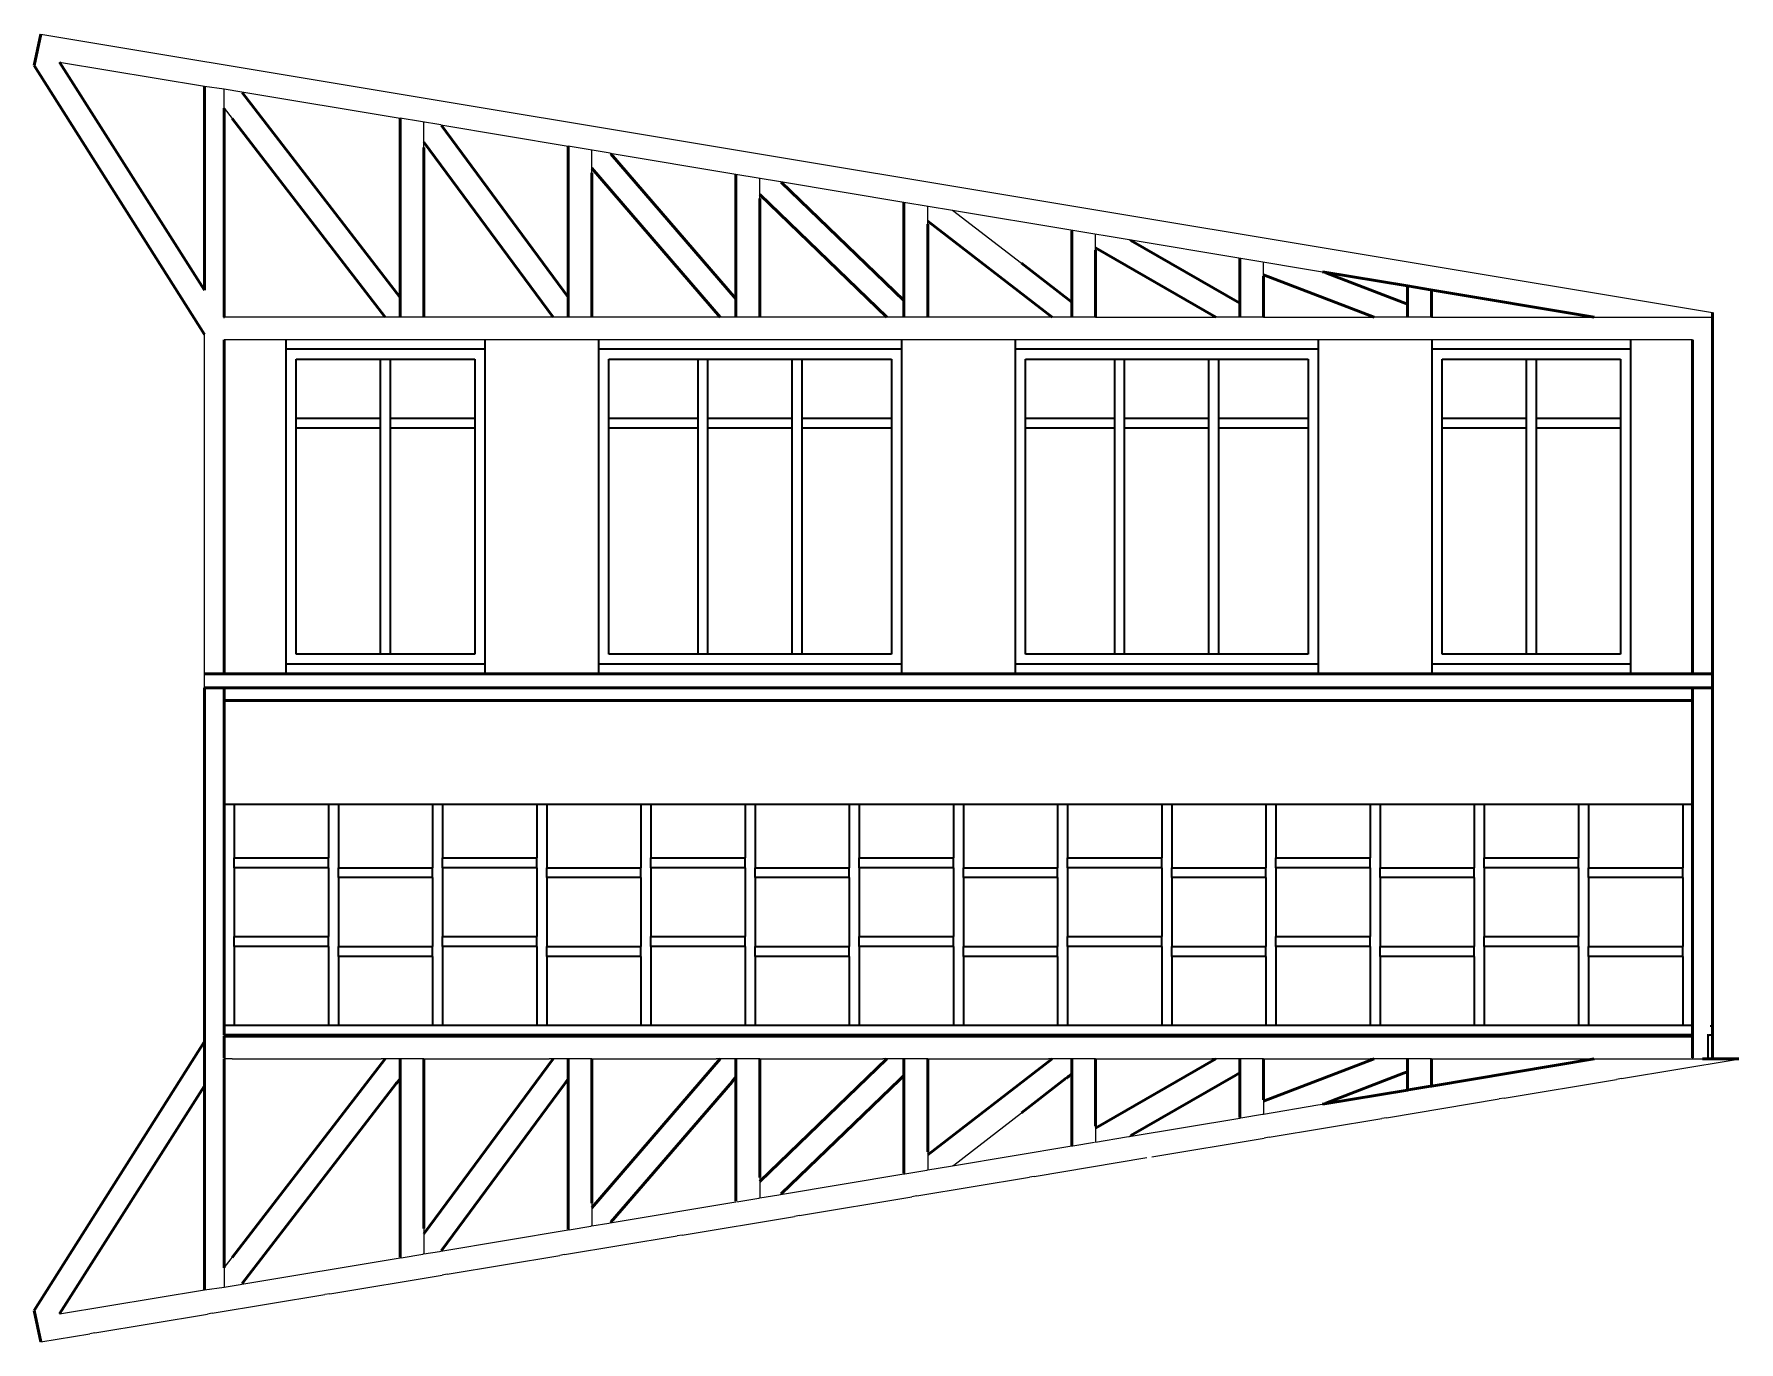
# Model space of a CAD drawing. Header units: centimetres. Extents: x 101 to 201, y 97 to 167.
# Drawn here: x 136.061 to 140.971, y 150.985 to 154.752 of the extents above; entities that cross this region are included whole.
import ezdxf

# ---------------------------------------------------------------- set-up
doc = ezdxf.new("R2010")
doc.units = ezdxf.units.CM
for name, color, linetype in [('corte', 1, 'Continuous'), ('grabado', 5, 'Continuous'), ('modulos alternativos', 10, 'Continuous')]:
    doc.layers.add(name, color=color, linetype=linetype)

msp = doc.modelspace()

# ---------------------------------------------------------------- linework, layer by layer
at = {"layer": 'corte', "lineweight": 50}
for p, q in [((136.0809, 154.752), (136.0614, 154.6616)), ((136.0614, 154.6616), (136.552, 153.8863)), ((136.1349, 154.6715), (136.552, 154.0143)), ((136.552, 154.0143), (136.552, 154.602)), ((136.6609, 154.5839), (137.1156, 153.9932)), ((136.6091, 153.9369), (136.6091, 154.5387)), ((136.632, 154.509), (137.0723, 153.9369)), ((137.1156, 153.9932), (137.1156, 154.5081)), ((137.2344, 154.4883), (137.5991, 153.9946)), ((137.1841, 154.4409), (137.5565, 153.9369)), ((137.1841, 153.9369), (137.1841, 154.4254)), ((137.5991, 153.9946), (137.5991, 154.4275)), ((137.6677, 154.3655), (138.0374, 153.9369)), ((137.7225, 154.4069), (138.0827, 153.9894)), ((137.6677, 153.9369), (137.6677, 154.3522)), ((138.0827, 153.9894), (138.0827, 154.3469)), ((138.2133, 154.3251), (138.5663, 153.9846)), ((138.1513, 154.2897), (138.5169, 153.9369)), ((138.1513, 153.9369), (138.1513, 154.2787)), ((138.5663, 153.9846), (138.5663, 154.2663)), ((138.6349, 154.2135), (138.9937, 153.9369)), ((138.6349, 153.9369), (138.6349, 154.2047)), ((139.0498, 153.9802), (139.0498, 154.1857)), ((139.1184, 154.1366), (139.4648, 153.9369)), ((139.1184, 153.9369), (139.1184, 154.13)), ((139.2196, 154.1574), (139.5334, 153.9765)), ((138.9049, 154.092), (139.0498, 153.9802)), ((139.5334, 153.9765), (139.5334, 154.1051)), ((139.7722, 154.0672), (140.017, 154.0264)), ((139.602, 154.0589), (139.921, 153.9369)), ((139.602, 153.9369), (139.602, 154.0545)), ((139.781, 154.0639), (140.017, 153.9736)), ((140.017, 153.9736), (140.017, 154.0264)), ((140.0828, 154.0155), (140.554, 153.9369)), ((140.0856, 153.9369), (140.0856, 154.015)), ((140.8948, 153.9497), (140.8948, 152.8684)), ((140.8948, 152.8684), (136.552, 152.8684)), ((136.552, 152.8684), (136.552, 152.8325)), ((136.552, 152.8684), (136.552, 152.8341)), ((140.8885, 152.8684), (140.8948, 152.8684)), ((140.8948, 151.8684), (140.8948, 152.8684)), ((136.552, 152.1925), (136.552, 152.8325)), ((136.552, 152.1925), (136.552, 151.8504)), ((140.8948, 151.8684), (140.8948, 151.8656)), ((140.8948, 151.8656), (140.8948, 151.8026)), ((136.0614, 151.0752), (136.552, 151.8504)), ((136.6091, 151.7998), (136.6091, 151.198)), ((136.632, 151.2277), (137.0723, 151.7998)), ((137.1841, 151.7998), (137.1841, 151.3113)), ((137.1841, 151.2959), (137.5565, 151.7998)), ((137.6677, 151.7998), (137.6677, 151.3845)), ((137.6677, 151.3713), (138.0374, 151.7998)), ((138.1513, 151.7998), (138.1513, 151.458)), ((138.1513, 151.447), (138.5169, 151.7998)), ((138.6349, 151.7998), (138.6349, 151.5321)), ((138.6349, 151.5232), (138.9937, 151.7998)), ((139.1184, 151.6001), (139.4648, 151.7998)), ((139.1184, 151.7998), (139.1184, 151.7385)), ((139.5248, 151.7553), (139.5334, 151.7602)), ((139.5334, 151.7602), (139.5334, 151.6316)), ((139.602, 151.7998), (139.602, 151.6822)), ((139.602, 151.6778), (139.921, 151.7998)), ((139.781, 151.6729), (140.0056, 151.7587)), ((140.0056, 151.7587), (140.0084, 151.7598)), ((140.0084, 151.7598), (140.017, 151.7631)), ((140.017, 151.7631), (140.017, 151.7122)), ((140.0856, 151.7998), (140.0856, 151.7236)), ((140.0856, 151.7217), (140.554, 151.7998)), ((140.8662, 151.7998), (140.8948, 151.7998)), ((140.8822, 151.7998), (140.8965, 151.7998)), ((140.8948, 151.8026), (140.8948, 151.7998)), ((140.8948, 151.7998), (140.954, 151.7998)), ((140.8965, 151.7998), (140.9711, 151.7998)), ((136.1349, 151.0652), (136.552, 151.7224)), ((136.552, 151.7224), (136.552, 151.1347)), ((136.6609, 151.1529), (137.1041, 151.7287)), ((137.1041, 151.7287), (137.1069, 151.7324)), ((137.1069, 151.7324), (137.1156, 151.7436)), ((137.1156, 151.7436), (137.1156, 151.2286)), ((137.2344, 151.2484), (137.5877, 151.7266)), ((137.5877, 151.7266), (137.5905, 151.7304)), ((137.5905, 151.7304), (137.5991, 151.7421)), ((137.5991, 151.7421), (137.5991, 151.3092)), ((137.7225, 151.3298), (138.0713, 151.7341)), ((138.0713, 151.7341), (138.0741, 151.7373)), ((138.0741, 151.7373), (138.0827, 151.7473)), ((138.0827, 151.7473), (138.0827, 151.3898)), ((138.2133, 151.4116), (138.5549, 151.7411)), ((138.5549, 151.7411), (138.5577, 151.7438)), ((138.5577, 151.7438), (138.5663, 151.7522)), ((138.5663, 151.7522), (138.5663, 151.4704)), ((138.9049, 151.6448), (139.0311, 151.7421)), ((139.0311, 151.7421), (139.0323, 151.743)), ((139.0323, 151.743), (139.0341, 151.7444)), ((139.0341, 151.7444), (139.0384, 151.7477)), ((139.0384, 151.7477), (139.0412, 151.7499)), ((139.0412, 151.7499), (139.0498, 151.7565)), ((139.0498, 151.7565), (139.0498, 151.551)), ((139.1184, 151.7385), (139.1184, 151.6067)), ((139.2196, 151.5793), (139.522, 151.7536)), ((139.522, 151.7536), (139.5248, 151.7553)), ((139.7722, 151.6695), (140.017, 151.7103)), ((140.017, 151.7122), (140.017, 151.7103)), ((140.0828, 151.7213), (140.0856, 151.7217)), ((140.0856, 151.7236), (140.0856, 151.7217)), ((136.0809, 150.9848), (136.0614, 151.0752))]:
    msp.add_line(p, q, dxfattribs=at)
at = {"layer": 'corte'}
for p, q in [((136.0809, 154.752), (140.8948, 153.9497)), ((136.1349, 154.6715), (136.5521, 154.602)), ((136.6592, 154.5861), (137.1156, 154.51)), ((136.6592, 154.5861), (136.6609, 154.5839)), ((136.6091, 154.5387), (136.632, 154.509)), ((137.1156, 154.5081), (137.1156, 154.51)), ((137.2328, 154.4905), (137.5991, 154.4294)), ((137.2328, 154.4905), (137.2344, 154.4883)), ((137.1841, 154.4254), (137.1841, 154.4409)), ((137.5991, 154.4275), (137.5991, 154.4294)), ((137.7206, 154.4092), (138.0827, 154.3488)), ((137.7206, 154.4092), (137.7225, 154.4069)), ((137.6677, 154.3522), (137.6677, 154.3655)), ((138.211, 154.3274), (138.5663, 154.2682)), ((138.211, 154.3274), (138.2133, 154.3251)), ((138.1513, 154.2787), (138.1513, 154.2897)), ((138.5663, 154.2663), (138.5663, 154.2682)), ((138.6349, 154.2047), (138.6349, 154.2135)), ((138.7065, 154.2448), (139.0526, 154.1872)), ((138.7065, 154.2448), (138.9049, 154.092)), ((139.0498, 154.1857), (139.0498, 154.1876)), ((139.1184, 154.13), (139.1184, 154.1366)), ((139.215, 154.1601), (139.5362, 154.1066)), ((139.215, 154.1601), (139.2196, 154.1574)), ((139.5334, 154.1051), (139.5334, 154.107)), ((139.7722, 154.0672), (139.781, 154.0639)), ((139.602, 154.0545), (139.602, 154.0619)), ((136.6091, 153.9341), (136.6091, 153.9369)), ((137.0723, 153.9369), (136.6091, 153.9369)), ((137.5565, 153.9369), (137.1813, 153.9369)), ((138.0374, 153.9369), (137.6649, 153.9369)), ((138.5169, 153.9369), (138.1485, 153.9369)), ((138.9937, 153.9369), (138.6321, 153.9369)), ((139.1184, 153.9369), (139.4648, 153.9369)), ((139.602, 153.9369), (139.921, 153.9369)), ((140.0856, 153.9369), (140.554, 153.9369)), ((136.552, 151.8504), (136.552, 151.8712)), ((136.6091, 151.8026), (136.6091, 151.7998)), ((136.6292, 151.7998), (136.6091, 151.7998)), ((136.632, 151.7998), (136.6292, 151.7998)), ((136.632, 151.7998), (137.0609, 151.7998)), ((137.0644, 151.7998), (137.0609, 151.7998)), ((137.0723, 151.7998), (137.0644, 151.7998)), ((137.1841, 151.7998), (137.1813, 151.7998)), ((137.1841, 151.7998), (137.5451, 151.7998)), ((137.5486, 151.7998), (137.5451, 151.7998)), ((137.5565, 151.7998), (137.5486, 151.7998)), ((137.6677, 151.7998), (137.6649, 151.7998)), ((137.6677, 151.7998), (138.026, 151.7998)), ((138.0297, 151.7998), (138.026, 151.7998)), ((138.0374, 151.7998), (138.0297, 151.7998)), ((138.1513, 151.7998), (138.1485, 151.7998)), ((138.1513, 151.7998), (138.5055, 151.7998)), ((138.5095, 151.7998), (138.5055, 151.7998)), ((138.5169, 151.7998), (138.5095, 151.7998)), ((138.6349, 151.7998), (138.6321, 151.7998)), ((138.6349, 151.7998), (138.7217, 151.7998)), ((138.7217, 151.7998), (138.9063, 151.7998)), ((138.9063, 151.7998), (138.9823, 151.7998)), ((138.9868, 151.7998), (138.9823, 151.7998)), ((138.9937, 151.7998), (138.9868, 151.7998)), ((139.1184, 151.7998), (139.1676, 151.7998)), ((139.1676, 151.7998), (139.4533, 151.7998)), ((139.4589, 151.7998), (139.4533, 151.7998)), ((139.4648, 151.7998), (139.4589, 151.7998)), ((139.602, 151.7998), (139.9095, 151.7998)), ((139.9174, 151.7998), (139.9095, 151.7998)), ((139.921, 151.7998), (139.9174, 151.7998)), ((140.0856, 151.7998), (140.5425, 151.7998)), ((140.5425, 151.7998), (140.554, 151.7998)), ((140.6329, 151.7434), (140.957, 151.7975)), ((140.8822, 151.8026), (140.8822, 151.7998)), ((140.8822, 151.8026), (140.8822, 151.7998)), ((140.9711, 151.7998), (140.957, 151.7975)), ((140.2947, 151.6871), (140.6188, 151.7411)), ((140.6329, 151.7434), (140.6188, 151.7411)), ((139.602, 151.6822), (139.602, 151.6792)), ((139.602, 151.6792), (139.602, 151.6778)), ((139.602, 151.6778), (139.602, 151.6749)), ((139.7722, 151.6695), (139.781, 151.6729)), ((139.9565, 151.6307), (140.2806, 151.6847)), ((140.2947, 151.6871), (140.2806, 151.6847)), ((138.7097, 151.4943), (138.9049, 151.6448)), ((139.215, 151.5766), (139.5334, 151.6297)), ((139.5334, 151.6316), (139.5334, 151.6297)), ((139.5334, 151.6297), (139.5362, 151.6302)), ((139.6183, 151.5743), (139.9424, 151.6284)), ((139.9565, 151.6307), (139.9424, 151.6284)), ((139.1184, 151.6067), (139.1184, 151.6035)), ((139.1184, 151.6035), (139.1184, 151.6001)), ((139.215, 151.5766), (139.2196, 151.5793)), ((139.2801, 151.518), (139.6042, 151.572)), ((139.6183, 151.5743), (139.6042, 151.572)), ((138.6349, 151.5321), (138.6349, 151.5285)), ((138.6349, 151.5285), (138.6349, 151.5232)), ((138.7065, 151.4919), (139.0498, 151.5491)), ((138.9419, 151.4616), (139.266, 151.5156)), ((139.0498, 151.551), (139.0498, 151.5491)), ((139.0498, 151.5491), (139.0526, 151.5496)), ((138.211, 151.4093), (138.5663, 151.4685)), ((138.5663, 151.4704), (138.5663, 151.4685)), ((138.7065, 151.4919), (138.7097, 151.4943)), ((138.1513, 151.458), (138.1513, 151.4541)), ((138.1513, 151.4541), (138.1513, 151.447)), ((138.6037, 151.4052), (138.9278, 151.4593)), ((138.9419, 151.4616), (138.9278, 151.4593)), ((137.6677, 151.3845), (137.6677, 151.3802)), ((137.6677, 151.3802), (137.6677, 151.3713)), ((137.7206, 151.3276), (138.0827, 151.3879)), ((138.211, 151.4093), (138.2133, 151.4116)), ((138.2655, 151.3489), (138.5896, 151.4029)), ((138.6037, 151.4052), (138.5896, 151.4029)), ((137.7206, 151.3276), (137.7225, 151.3298)), ((137.9273, 151.2925), (138.2514, 151.3465)), ((138.2655, 151.3489), (138.2514, 151.3465)), ((137.1841, 151.3113), (137.1841, 151.3066)), ((137.1841, 151.3066), (137.1841, 151.2959)), ((137.2328, 151.2463), (137.5991, 151.3073)), ((137.5891, 151.2362), (137.9132, 151.2902)), ((137.5991, 151.3092), (137.5991, 151.3073)), ((137.9273, 151.2925), (137.9132, 151.2902)), ((136.6091, 151.198), (136.6292, 151.2241)), ((136.6292, 151.2241), (136.632, 151.2277)), ((136.6592, 151.1507), (137.1156, 151.2267)), ((137.1156, 151.2286), (137.1156, 151.2267)), ((137.2328, 151.2463), (137.2344, 151.2484)), ((137.251, 151.1798), (137.5751, 151.2338)), ((137.5891, 151.2362), (137.5751, 151.2338)), ((136.9128, 151.1234), (137.2369, 151.1774)), ((137.251, 151.1798), (137.2369, 151.1774)), ((136.1349, 151.0652), (136.5521, 151.1347)), ((136.5746, 151.0671), (136.8987, 151.1211)), ((136.6592, 151.1507), (136.6609, 151.1529)), ((136.9128, 151.1234), (136.8987, 151.1211)), ((136.2364, 151.0107), (136.5605, 151.0647)), ((136.5746, 151.0671), (136.5605, 151.0647)), ((136.0809, 150.9848), (136.2223, 151.0083)), ((136.2364, 151.0107), (136.2223, 151.0083))]:
    msp.add_line(p, q, dxfattribs=at)
at = {"layer": 'grabado'}
for p, q in [((136.552, 154.602), (136.6091, 154.5944)), ((136.6091, 154.5387), (136.6091, 154.5944)), ((136.6091, 154.5944), (136.6592, 154.5861)), ((137.2328, 154.4905), (137.1156, 154.51)), ((137.1841, 154.4409), (137.1841, 154.4986)), ((137.7206, 154.4092), (137.5991, 154.4294)), ((137.6677, 154.3655), (137.6677, 154.418)), ((138.0827, 154.3488), (138.211, 154.3274)), ((138.0827, 154.3469), (138.0827, 154.3488)), ((138.1513, 154.2897), (138.1513, 154.3374)), ((138.5663, 154.2682), (138.7065, 154.2448)), ((138.6349, 154.2135), (138.6349, 154.2568)), ((139.0526, 154.1872), (139.215, 154.1601)), ((139.1184, 154.1366), (139.1184, 154.1762)), ((139.5362, 154.1066), (139.7722, 154.0672)), ((139.602, 154.0619), (139.602, 154.0956)), ((137.1813, 153.9369), (137.0723, 153.9369)), ((137.6649, 153.9369), (137.5565, 153.9369)), ((138.1485, 153.9369), (138.0374, 153.9369)), ((138.6321, 153.9369), (138.5169, 153.9369)), ((139.1184, 153.9369), (138.9937, 153.9369)), ((139.602, 153.9369), (139.4648, 153.9369)), ((140.0856, 153.9369), (139.921, 153.9369)), ((140.554, 153.9369), (140.8948, 153.9369)), ((140.8377, 153.8717), (136.6091, 153.8717)), ((136.6091, 152.8684), (136.6091, 152.8667)), ((140.8348, 152.5325), (140.8348, 151.8969)), ((140.8377, 152.5325), (140.8348, 152.5325)), ((136.6091, 151.8684), (136.6091, 151.8656)), ((140.8348, 151.8969), (140.8377, 151.8969)), ((137.0758, 151.7998), (137.0723, 151.7998)), ((137.1156, 151.7998), (137.0758, 151.7998)), ((137.1184, 151.7998), (137.1156, 151.7998)), ((137.1813, 151.7998), (137.1184, 151.7998)), ((137.56, 151.7998), (137.5565, 151.7998)), ((137.5991, 151.7998), (137.56, 151.7998)), ((137.6019, 151.7998), (137.5991, 151.7998)), ((137.6649, 151.7998), (137.6019, 151.7998)), ((138.0411, 151.7998), (138.0374, 151.7998)), ((138.0827, 151.7998), (138.0411, 151.7998)), ((138.0855, 151.7998), (138.0827, 151.7998)), ((138.1485, 151.7998), (138.0855, 151.7998)), ((138.5209, 151.7998), (138.5169, 151.7998)), ((138.5663, 151.7998), (138.5209, 151.7998)), ((138.5691, 151.7998), (138.5663, 151.7998)), ((138.6321, 151.7998), (138.5691, 151.7998)), ((138.9983, 151.7998), (138.9937, 151.7998)), ((139.0498, 151.7998), (138.9983, 151.7998)), ((139.0526, 151.7998), (139.0498, 151.7998)), ((139.1156, 151.7998), (139.0526, 151.7998)), ((139.1184, 151.7998), (139.1156, 151.7998)), ((139.4704, 151.7998), (139.4648, 151.7998)), ((139.5334, 151.7998), (139.4704, 151.7998)), ((139.5362, 151.7998), (139.5334, 151.7998)), ((139.5992, 151.7998), (139.5362, 151.7998)), ((139.602, 151.7998), (139.5992, 151.7998)), ((139.9288, 151.7998), (139.921, 151.7998)), ((140.017, 151.7998), (139.9288, 151.7998)), ((140.0198, 151.7998), (140.017, 151.7998)), ((140.0828, 151.7998), (140.0198, 151.7998)), ((140.0856, 151.7998), (140.0828, 151.7998)), ((140.554, 151.7998), (140.571, 151.7998)), ((140.571, 151.7998), (140.8377, 151.7998)), ((140.8377, 151.8026), (140.8377, 151.7998)), ((140.8377, 151.7998), (140.8662, 151.7998)), ((139.602, 151.6749), (139.602, 151.6411)), ((139.602, 151.6411), (139.7583, 151.6672)), ((139.7583, 151.6672), (139.7722, 151.6695)), ((139.5362, 151.6302), (139.5992, 151.6407)), ((139.5992, 151.6407), (139.602, 151.6411)), ((139.1184, 151.6001), (139.1184, 151.5969)), ((139.1184, 151.5969), (139.1184, 151.5605)), ((139.1184, 151.5605), (139.2071, 151.5753)), ((139.2071, 151.5753), (139.215, 151.5766)), ((138.6349, 151.5232), (138.6349, 151.5197)), ((138.6349, 151.5197), (138.6349, 151.48)), ((139.0526, 151.5496), (139.1156, 151.5601)), ((138.5663, 151.4685), (138.5691, 151.469)), ((138.5691, 151.469), (138.6321, 151.4795)), ((138.6321, 151.4795), (138.6349, 151.48)), ((138.6349, 151.48), (138.7007, 151.4909)), ((138.7007, 151.4909), (138.7065, 151.4919)), ((138.1513, 151.447), (138.1513, 151.4431)), ((138.1513, 151.4431), (138.1513, 151.3994)), ((137.6677, 151.3713), (137.6677, 151.367)), ((137.6677, 151.367), (137.6677, 151.3188)), ((138.0855, 151.3884), (138.1485, 151.3989)), ((138.1485, 151.3989), (138.1513, 151.3994)), ((138.1513, 151.3994), (138.2061, 151.4085)), ((138.2061, 151.4085), (138.211, 151.4093)), ((137.6019, 151.3078), (137.6649, 151.3183)), ((137.6677, 151.3188), (137.6649, 151.3183)), ((137.6677, 151.3188), (137.7163, 151.3269)), ((137.7163, 151.3269), (137.7206, 151.3276)), ((137.1841, 151.2959), (137.1841, 151.2912)), ((137.1841, 151.2912), (137.1841, 151.2382)), ((137.6019, 151.3078), (137.5991, 151.3073)), ((137.1184, 151.2272), (137.1156, 151.2267)), ((137.1184, 151.2272), (137.1813, 151.2377)), ((137.1841, 151.2382), (137.1813, 151.2377)), ((137.1841, 151.2382), (137.2288, 151.2456)), ((137.2288, 151.2456), (137.2328, 151.2463)), ((136.6091, 151.198), (136.6091, 151.1934)), ((136.6091, 151.1934), (136.6091, 151.1423)), ((136.552, 151.1347), (136.6091, 151.1423)), ((136.6091, 151.1423), (136.6551, 151.15)), ((136.6551, 151.15), (136.6592, 151.1507))]:
    msp.add_line(p, q, dxfattribs=at)
at = {"layer": 'grabado', "lineweight": 50}
for p, q in [((140.017, 154.0264), (140.0828, 154.0155)), ((137.1156, 153.9932), (137.1156, 153.9369)), ((137.5991, 153.9946), (137.5991, 153.9369)), ((138.0827, 153.9894), (138.0827, 153.9369)), ((138.5663, 153.9846), (138.5663, 153.9369)), ((139.0498, 153.9802), (139.0498, 153.9369)), ((139.5334, 153.9765), (139.5334, 153.9369)), ((140.017, 153.9736), (140.017, 153.9369)), ((136.6091, 152.8667), (136.6091, 152.8325)), ((140.8377, 152.8684), (140.8377, 152.8667)), ((140.8377, 152.8667), (140.8377, 152.8325)), ((136.6091, 152.8325), (140.8377, 152.8325)), ((136.6091, 152.8325), (136.6091, 152.5325)), ((140.8377, 152.8325), (140.8377, 152.5325)), ((136.6091, 152.5325), (136.6091, 151.8969)), ((140.8377, 152.5325), (140.8377, 151.8969)), ((136.6091, 151.8969), (136.6091, 151.8684)), ((136.6091, 151.8684), (140.8377, 151.8684)), ((136.6091, 151.8656), (140.8377, 151.8656)), ((136.6091, 151.8656), (136.6091, 151.8026)), ((140.8377, 151.8684), (140.8377, 151.8969)), ((140.8377, 151.8656), (140.8377, 151.8684)), ((140.8377, 151.8026), (140.8377, 151.8656)), ((136.552, 151.8504), (136.552, 151.7277)), ((137.1156, 151.7482), (137.1156, 151.7998)), ((137.5991, 151.7468), (137.5991, 151.7998)), ((138.0827, 151.7516), (138.0827, 151.7998)), ((138.5663, 151.7561), (138.5663, 151.7998)), ((139.0498, 151.7601), (139.0498, 151.7998)), ((139.0498, 151.7565), (139.0498, 151.7601)), ((139.5334, 151.7635), (139.5334, 151.7998)), ((139.5334, 151.7602), (139.5334, 151.7635)), ((140.017, 151.7661), (140.017, 151.7998)), ((140.017, 151.7631), (140.017, 151.7661)), ((136.552, 151.7277), (136.552, 151.7224)), ((137.1156, 151.7436), (137.1156, 151.7482)), ((137.5991, 151.7421), (137.5991, 151.7468)), ((138.0827, 151.7473), (138.0827, 151.7516)), ((138.5663, 151.7522), (138.5663, 151.7561)), ((140.017, 151.7103), (140.0198, 151.7108)), ((140.0198, 151.7108), (140.0828, 151.7213))]:
    msp.add_line(p, q, dxfattribs=at)
at = {"layer": 'grabado', "lineweight": 53}
for p, q in [((136.6091, 153.8717), (136.6091, 152.9089)), ((140.8377, 152.9089), (140.8377, 153.8717)), ((136.552, 152.9089), (140.8948, 152.9089))]:
    msp.add_line(p, q, dxfattribs=at)
at = {"layer": 'grabado', "lineweight": 35}
for p, q in [((136.7877, 152.9089), (136.7877, 153.8717)), ((137.3591, 153.8717), (137.3591, 152.9089)), ((137.6877, 152.9089), (137.6877, 153.8717)), ((138.5591, 153.8717), (138.5591, 152.9089)), ((138.8877, 152.9089), (138.8877, 153.8717)), ((139.7591, 153.8717), (139.7591, 152.9089)), ((140.0877, 152.9089), (140.0877, 153.8717)), ((140.6591, 153.8717), (140.6591, 152.9089)), ((137.3591, 153.8444), (136.7877, 153.8444)), ((138.5591, 153.8444), (137.6877, 153.8444)), ((139.7591, 153.8444), (138.8877, 153.8444)), ((140.6591, 153.8444), (140.0877, 153.8444)), ((136.8162, 153.8158), (137.3305, 153.8158)), ((136.8162, 152.966), (136.8162, 153.8158)), ((137.0591, 152.966), (137.0591, 153.8158)), ((137.0877, 152.966), (137.0877, 153.8158)), ((137.3305, 153.8158), (137.3305, 152.966)), ((137.7162, 152.966), (137.7162, 153.8158)), ((137.7162, 153.8158), (138.5305, 153.8158)), ((137.9734, 152.966), (137.9734, 153.8158)), ((138.0019, 152.966), (138.0019, 153.8158)), ((138.2448, 152.966), (138.2448, 153.8158)), ((138.2734, 152.966), (138.2734, 153.8158)), ((138.5305, 153.8158), (138.5305, 152.966)), ((138.9162, 152.966), (138.9162, 153.8158)), ((138.9162, 153.8158), (139.7305, 153.8158)), ((139.1734, 152.966), (139.1734, 153.8158)), ((139.2019, 152.966), (139.2019, 153.8158)), ((139.4448, 152.966), (139.4448, 153.8158)), ((139.4734, 152.966), (139.4734, 153.8158)), ((139.7305, 153.8158), (139.7305, 152.966)), ((140.1162, 153.8158), (140.6305, 153.8158)), ((140.1162, 152.966), (140.1162, 153.8158)), ((140.3591, 152.966), (140.3591, 153.8158)), ((140.3877, 152.966), (140.3877, 153.8158)), ((140.6305, 153.8158), (140.6305, 152.966)), ((136.8162, 153.646), (137.0591, 153.646)), ((137.0877, 153.646), (137.3305, 153.646)), ((137.7162, 153.646), (137.9734, 153.646)), ((138.0019, 153.646), (138.2448, 153.646)), ((138.2734, 153.646), (138.5305, 153.646)), ((138.9162, 153.646), (139.1734, 153.646)), ((139.2019, 153.646), (139.4448, 153.646)), ((139.4734, 153.646), (139.7305, 153.646)), ((140.1162, 153.646), (140.3591, 153.646)), ((140.3877, 153.646), (140.6305, 153.646)), ((136.8162, 153.6174), (137.0591, 153.6174)), ((137.0877, 153.6174), (137.3305, 153.6174)), ((137.7162, 153.6174), (137.9734, 153.6174)), ((138.0019, 153.6174), (138.2448, 153.6174)), ((138.2734, 153.6174), (138.5305, 153.6174)), ((138.9162, 153.6174), (139.1734, 153.6174)), ((139.2019, 153.6174), (139.4448, 153.6174)), ((139.4734, 153.6174), (139.7305, 153.6174)), ((140.1162, 153.6174), (140.3591, 153.6174)), ((140.3877, 153.6174), (140.6305, 153.6174)), ((137.3591, 152.9374), (136.7877, 152.9374)), ((137.3305, 152.966), (136.8162, 152.966)), ((138.5591, 152.9374), (137.6877, 152.9374)), ((138.5305, 152.966), (137.7162, 152.966)), ((139.7591, 152.9374), (138.8877, 152.9374)), ((139.7305, 152.966), (138.9162, 152.966)), ((140.6591, 152.9374), (140.0877, 152.9374)), ((140.6305, 152.966), (140.1162, 152.966)), ((136.6377, 152.5325), (136.6091, 152.5325)), ((136.7494, 152.5325), (136.6377, 152.5325)), ((136.6377, 152.5325), (136.6377, 152.4826)), ((136.9091, 152.5325), (136.7494, 152.5325)), ((136.9091, 152.5325), (136.9091, 152.5063)), ((136.9377, 152.5325), (136.9091, 152.5325)), ((136.9091, 152.5063), (136.9091, 152.4581)), ((136.966, 152.5325), (136.9377, 152.5325)), ((136.9377, 152.5325), (136.9377, 152.5016)), ((136.9377, 152.5016), (136.9377, 152.4556)), ((137.2091, 152.5325), (136.966, 152.5325)), ((137.2091, 152.5325), (137.2091, 152.5001)), ((137.2377, 152.5325), (137.2091, 152.5325)), ((137.2091, 152.5001), (137.2091, 152.4571)), ((137.3735, 152.5325), (137.2377, 152.5325)), ((137.2377, 152.5325), (137.2377, 152.4963)), ((137.2377, 152.4963), (137.2377, 152.4524)), ((137.5091, 152.5325), (137.3735, 152.5325)), ((137.5091, 152.5325), (137.5091, 152.502)), ((137.5377, 152.5325), (137.5091, 152.5325)), ((137.5091, 152.502), (137.5091, 152.4602)), ((137.6838, 152.5325), (137.5377, 152.5325)), ((137.5377, 152.5325), (137.5377, 152.4956)), ((137.5377, 152.4956), (137.5377, 152.4564)), ((137.8091, 152.5325), (137.6838, 152.5325)), ((137.8091, 152.5325), (137.8091, 152.4736)), ((137.8377, 152.5325), (137.8091, 152.5325)), ((137.9523, 152.5325), (137.8377, 152.5325)), ((137.8377, 152.5325), (137.8377, 152.4602)), ((138.1091, 152.5325), (137.9523, 152.5325)), ((138.1091, 152.5325), (138.1091, 152.4921)), ((138.1377, 152.5325), (138.1091, 152.5325)), ((138.3105, 152.5325), (138.1377, 152.5325)), ((138.1377, 152.5325), (138.1377, 152.4848)), ((138.4091, 152.5325), (138.3105, 152.5325)), ((138.4091, 152.5325), (138.4091, 152.4503)), ((138.4377, 152.5325), (138.4091, 152.5325)), ((138.6021, 152.5325), (138.4377, 152.5325)), ((138.4377, 152.5325), (138.4377, 152.4265)), ((138.7091, 152.5325), (138.6021, 152.5325)), ((138.7091, 152.5325), (138.7091, 152.3993)), ((138.7377, 152.5325), (138.7091, 152.5325)), ((138.9377, 152.5325), (138.7377, 152.5325)), ((138.7377, 152.5325), (138.7377, 152.3993)), ((139.0091, 152.5325), (138.9377, 152.5325)), ((139.0091, 152.5325), (139.0091, 152.4735)), ((139.0377, 152.5325), (139.0091, 152.5325)), ((139.223, 152.5325), (139.0377, 152.5325)), ((139.0377, 152.5325), (139.0377, 152.4499)), ((139.3091, 152.5325), (139.223, 152.5325)), ((139.3091, 152.5325), (139.3091, 152.5045)), ((139.3377, 152.5325), (139.3091, 152.5325)), ((139.3091, 152.5045), (139.3091, 152.3993)), ((139.5959, 152.5325), (139.3377, 152.5325)), ((139.3377, 152.5325), (139.3377, 152.4952)), ((139.3377, 152.4952), (139.3377, 152.3993)), ((139.6091, 152.5325), (139.5959, 152.5325)), ((139.6091, 152.5325), (139.6091, 152.4852)), ((139.6377, 152.5325), (139.6091, 152.5325)), ((139.6377, 152.5325), (139.6377, 152.3993)), ((139.8277, 152.5325), (139.6377, 152.5325)), ((139.8903, 152.5325), (139.8277, 152.5325)), ((139.9091, 152.5325), (139.8903, 152.5325)), ((139.9091, 152.5325), (139.9091, 152.5183)), ((139.9377, 152.5325), (139.9091, 152.5325)), ((139.9091, 152.5183), (139.9091, 152.4873)), ((140.1145, 152.5325), (139.9377, 152.5325)), ((139.9377, 152.5325), (139.9377, 152.4969)), ((139.9377, 152.4969), (139.9377, 152.4714)), ((140.2091, 152.5325), (140.1145, 152.5325)), ((140.2091, 152.5325), (140.2091, 152.4987)), ((140.2377, 152.5325), (140.2091, 152.5325)), ((140.2091, 152.4987), (140.2091, 152.3993)), ((140.4368, 152.5325), (140.2377, 152.5325)), ((140.2377, 152.5325), (140.2377, 152.4885)), ((140.5091, 152.5325), (140.4368, 152.5325)), ((140.5091, 152.5325), (140.5091, 152.3993)), ((140.5377, 152.5325), (140.5091, 152.5325)), ((140.6824, 152.5325), (140.5377, 152.5325)), ((140.5377, 152.5325), (140.5377, 152.3993)), ((140.8091, 152.5325), (140.6824, 152.5325)), ((140.8091, 152.5325), (140.8091, 152.4688)), ((140.8348, 152.5325), (140.8091, 152.5325)), ((136.6377, 152.4826), (136.6377, 152.4658)), ((136.6377, 152.4658), (136.6377, 152.4308)), ((136.9091, 152.4581), (136.9091, 152.4534)), ((136.9091, 152.4534), (136.9091, 152.4306)), ((136.9377, 152.4556), (136.9377, 152.4503)), ((136.9377, 152.4503), (136.9377, 152.4269)), ((137.2091, 152.4571), (137.2091, 152.4311)), ((137.2377, 152.4524), (137.2377, 152.4285)), ((137.5091, 152.4602), (137.5091, 152.4079)), ((137.5377, 152.4564), (137.5377, 152.4032)), ((137.8091, 152.4736), (137.8091, 152.4348)), ((137.8377, 152.4602), (137.8377, 152.4284)), ((138.1091, 152.4921), (138.1091, 152.3993)), ((138.1377, 152.4848), (138.1377, 152.3993)), ((138.4091, 152.4503), (138.4091, 152.415)), ((139.0091, 152.4735), (139.0091, 152.3993)), ((139.0377, 152.4499), (139.0377, 152.3993)), ((139.6091, 152.4852), (139.6091, 152.4071)), ((139.9091, 152.4873), (139.9091, 152.3993)), ((139.9377, 152.4714), (139.9377, 152.3993)), ((140.2377, 152.4885), (140.2377, 152.3993)), ((140.8091, 152.4688), (140.8091, 152.3993)), ((136.6377, 152.4308), (136.6377, 152.4293)), ((136.6377, 152.4293), (136.6377, 152.3993)), ((136.6377, 152.3993), (136.6377, 152.3794)), ((136.9091, 152.4306), (136.9091, 152.3993)), ((136.9091, 152.3993), (136.9091, 152.3858)), ((136.9377, 152.4269), (136.9377, 152.3993)), ((136.9377, 152.3993), (136.9377, 152.3796)), ((137.2091, 152.4311), (137.2091, 152.4208)), ((137.2091, 152.4208), (137.2091, 152.3993)), ((137.2091, 152.3993), (137.2091, 152.3508)), ((137.2377, 152.4285), (137.2377, 152.4177)), ((137.2377, 152.4177), (137.2377, 152.3993)), ((137.2377, 152.3993), (137.2377, 152.3794)), ((137.5091, 152.4079), (137.5091, 152.404)), ((137.5091, 152.404), (137.5091, 152.3993)), ((137.5091, 152.3993), (137.5091, 152.3794)), ((137.5377, 152.4032), (137.5377, 152.4015)), ((137.5377, 152.4015), (137.5377, 152.3993)), ((137.5377, 152.3993), (137.5377, 152.3508)), ((137.8091, 152.4348), (137.8091, 152.4203)), ((137.8091, 152.4203), (137.8091, 152.3993)), ((137.8091, 152.3993), (137.8091, 152.3751)), ((137.8377, 152.4284), (137.8377, 152.4165)), ((137.8377, 152.4165), (137.8377, 152.3993)), ((137.8377, 152.3993), (137.8377, 152.3794)), ((138.1091, 152.3993), (138.1091, 152.393)), ((138.1377, 152.3993), (138.1377, 152.3857)), ((138.4091, 152.415), (138.4091, 152.3993)), ((138.4091, 152.3993), (138.4091, 152.3508)), ((138.4377, 152.4265), (138.4377, 152.4077)), ((138.4377, 152.4077), (138.4377, 152.3993)), ((138.4377, 152.3993), (138.4377, 152.3794)), ((138.7091, 152.3993), (138.7091, 152.3794)), ((138.7377, 152.3993), (138.7377, 152.3508)), ((139.0091, 152.3993), (139.0091, 152.369)), ((139.0377, 152.3993), (139.0377, 152.3794)), ((139.3091, 152.3993), (139.3091, 152.3841)), ((139.3377, 152.3993), (139.3377, 152.3719)), ((139.6091, 152.4071), (139.6091, 152.3993)), ((139.6091, 152.3993), (139.6091, 152.3508)), ((139.6377, 152.3993), (139.6377, 152.3957)), ((139.9091, 152.3993), (139.9091, 152.3794)), ((139.9377, 152.3993), (139.9377, 152.3508)), ((140.2091, 152.3993), (140.2091, 152.3508)), ((140.2377, 152.3993), (140.2377, 152.3794)), ((140.5091, 152.3993), (140.5091, 152.3794)), ((140.5377, 152.3993), (140.5377, 152.3508)), ((140.8091, 152.3993), (140.8091, 152.3508)), ((136.6377, 152.3794), (136.9091, 152.3794)), ((136.6377, 152.3508), (136.6377, 152.3794)), ((136.6377, 152.3508), (136.6377, 152.1525)), ((136.7368, 152.3508), (136.6377, 152.3508)), ((136.7404, 152.3508), (136.7368, 152.3508)), ((136.9091, 152.3508), (136.7404, 152.3508)), ((136.9091, 152.3858), (136.9091, 152.3827)), ((136.9091, 152.3827), (136.9091, 152.3794)), ((136.9091, 152.3508), (136.9091, 152.3794)), ((136.9091, 152.3508), (136.9091, 152.3167)), ((136.9377, 152.3796), (136.9377, 152.375)), ((136.9377, 152.375), (136.9377, 152.3508)), ((136.9377, 152.3222), (136.9377, 152.3508)), ((136.9377, 152.3508), (137.0277, 152.3508)), ((137.0277, 152.3508), (137.0694, 152.3508)), ((137.0694, 152.3508), (137.2091, 152.3508)), ((137.2091, 152.3222), (137.2091, 152.3508)), ((137.2377, 152.3508), (137.2377, 152.3794)), ((137.2377, 152.3794), (137.3798, 152.3794)), ((137.4632, 152.3508), (137.2377, 152.3508)), ((137.2377, 152.3508), (137.2377, 152.3141)), ((137.3798, 152.3794), (137.4075, 152.3794)), ((137.4075, 152.3794), (137.5091, 152.3794)), ((137.5091, 152.3508), (137.4632, 152.3508)), ((137.5091, 152.3508), (137.5091, 152.3794)), ((137.5091, 152.3508), (137.5091, 152.3351)), ((137.5377, 152.3508), (137.8091, 152.3508)), ((137.5377, 152.3222), (137.5377, 152.3508)), ((137.8091, 152.3751), (137.8091, 152.3704)), ((137.8091, 152.3704), (137.8091, 152.3624)), ((137.8091, 152.3624), (137.8091, 152.3508)), ((137.8091, 152.3222), (137.8091, 152.3508)), ((137.8377, 152.3794), (138.1091, 152.3794)), ((137.8377, 152.3508), (137.8377, 152.3794)), ((137.8438, 152.3508), (137.8377, 152.3508)), ((137.8377, 152.3508), (137.8377, 152.2985)), ((137.884, 152.3508), (137.8438, 152.3508)), ((137.9194, 152.3508), (137.884, 152.3508)), ((138.1091, 152.3508), (137.9194, 152.3508)), ((138.1091, 152.393), (138.1091, 152.3916)), ((138.1091, 152.3916), (138.1091, 152.3794)), ((138.1091, 152.3508), (138.1091, 152.3794)), ((138.1091, 152.3508), (138.1091, 152.3091)), ((138.1377, 152.3857), (138.1377, 152.3827)), ((138.1377, 152.3827), (138.1377, 152.3508)), ((138.1377, 152.3222), (138.1377, 152.3508)), ((138.1377, 152.3508), (138.2397, 152.3508)), ((138.2397, 152.3508), (138.2736, 152.3508)), ((138.2736, 152.3508), (138.4091, 152.3508)), ((138.4091, 152.3222), (138.4091, 152.3508)), ((138.4377, 152.3508), (138.4377, 152.3794)), ((138.4377, 152.3794), (138.5396, 152.3794)), ((138.4377, 152.3508), (138.4377, 152.3087)), ((138.6105, 152.3508), (138.4377, 152.3508)), ((138.5396, 152.3794), (138.5514, 152.3794)), ((138.5514, 152.3794), (138.7091, 152.3794)), ((138.6391, 152.3508), (138.6105, 152.3508)), ((138.7091, 152.3508), (138.6391, 152.3508)), ((138.7091, 152.3508), (138.7091, 152.3794)), ((138.7091, 152.3508), (138.7091, 152.328)), ((138.7377, 152.3508), (139.0091, 152.3508)), ((138.7377, 152.3222), (138.7377, 152.3508)), ((139.0091, 152.369), (139.0091, 152.3509)), ((139.0091, 152.3509), (139.0091, 152.3508)), ((139.0091, 152.3222), (139.0091, 152.3508)), ((139.0377, 152.3508), (139.0377, 152.3794)), ((139.0377, 152.3794), (139.2976, 152.3794)), ((139.0377, 152.3508), (139.0377, 152.332)), ((139.0528, 152.3508), (139.0377, 152.3508)), ((139.3091, 152.3508), (139.0528, 152.3508)), ((139.2976, 152.3794), (139.3091, 152.3794)), ((139.3091, 152.3841), (139.3091, 152.3794)), ((139.3091, 152.3508), (139.3091, 152.3794)), ((139.3091, 152.3508), (139.3091, 152.2445)), ((139.3377, 152.3719), (139.3377, 152.3508)), ((139.3377, 152.3222), (139.3377, 152.3508)), ((139.3377, 152.3508), (139.3875, 152.3508)), ((139.3875, 152.3508), (139.6091, 152.3508)), ((139.6091, 152.3222), (139.6091, 152.3508)), ((139.6377, 152.3957), (139.6377, 152.3926)), ((139.6377, 152.3926), (139.6377, 152.3794)), ((139.6377, 152.3508), (139.6377, 152.3794)), ((139.6377, 152.3794), (139.6524, 152.3794)), ((139.6377, 152.3508), (139.6377, 152.2448)), ((139.6841, 152.3508), (139.6377, 152.3508)), ((139.6524, 152.3794), (139.6713, 152.3794)), ((139.6713, 152.3794), (139.9091, 152.3794)), ((139.7301, 152.3508), (139.6841, 152.3508)), ((139.9091, 152.3508), (139.7301, 152.3508)), ((139.9091, 152.3508), (139.9091, 152.3794)), ((139.9091, 152.3508), (139.9091, 152.2639)), ((139.9377, 152.3222), (139.9377, 152.3508)), ((139.9377, 152.3508), (140.0124, 152.3508)), ((140.0124, 152.3508), (140.0696, 152.3508)), ((140.0696, 152.3508), (140.2091, 152.3508)), ((140.2091, 152.3222), (140.2091, 152.3508)), ((140.2377, 152.3508), (140.2377, 152.3794)), ((140.2377, 152.3794), (140.4257, 152.3794)), ((140.4397, 152.3508), (140.2377, 152.3508)), ((140.2377, 152.3508), (140.2377, 152.2689)), ((140.4257, 152.3794), (140.456, 152.3794)), ((140.5091, 152.3508), (140.4397, 152.3508)), ((140.456, 152.3794), (140.5091, 152.3794)), ((140.5091, 152.3508), (140.5091, 152.3794)), ((140.5091, 152.3508), (140.5091, 152.2093)), ((140.5377, 152.3508), (140.8091, 152.3508)), ((140.5377, 152.3222), (140.5377, 152.3508)), ((140.8091, 152.3222), (140.8091, 152.3508)), ((136.9091, 152.3167), (136.9091, 152.3065)), ((136.9091, 152.3065), (136.9091, 152.1525)), ((136.9377, 152.3222), (136.9377, 152.3162)), ((137.134, 152.3222), (136.9377, 152.3222)), ((136.9377, 152.3162), (136.9377, 152.299)), ((136.9377, 152.299), (136.9377, 152.1239)), ((137.2003, 152.3222), (137.134, 152.3222)), ((137.2091, 152.3222), (137.2003, 152.3222)), ((137.2091, 152.3222), (137.2091, 152.3203)), ((137.2091, 152.3203), (137.2091, 152.3092)), ((137.2091, 152.3092), (137.2091, 152.3021)), ((137.2091, 152.3021), (137.2091, 152.2471)), ((137.2377, 152.3141), (137.2377, 152.307)), ((137.2377, 152.307), (137.2377, 152.2944)), ((137.5091, 152.3351), (137.5091, 152.3016)), ((137.5091, 152.3016), (137.5091, 152.2548)), ((137.5467, 152.3222), (137.5377, 152.3222)), ((137.5377, 152.3222), (137.5377, 152.3013)), ((137.5377, 152.3013), (137.5377, 152.2486)), ((137.6537, 152.3222), (137.5467, 152.3222)), ((137.8091, 152.3222), (137.6537, 152.3222)), ((137.8091, 152.3222), (137.8091, 152.2981)), ((137.8091, 152.2981), (137.8091, 152.2862)), ((137.8377, 152.2985), (137.8377, 152.2796)), ((138.1091, 152.3091), (138.1091, 152.2919)), ((138.1377, 152.3222), (138.1377, 152.3028)), ((138.3311, 152.3222), (138.1377, 152.3222)), ((138.1377, 152.3028), (138.1377, 152.2874)), ((138.385, 152.3222), (138.3311, 152.3222)), ((138.4091, 152.3222), (138.385, 152.3222)), ((138.4091, 152.3222), (138.4091, 152.3161)), ((138.4091, 152.3161), (138.4091, 152.2979)), ((138.4091, 152.2979), (138.4091, 152.2662)), ((138.4377, 152.3087), (138.4377, 152.2889)), ((138.7091, 152.328), (138.7091, 152.3111)), ((138.7091, 152.3111), (138.7091, 152.2392)), ((139.0091, 152.3222), (138.7377, 152.3222)), ((138.7377, 152.3222), (138.7377, 152.3187)), ((138.7377, 152.3187), (138.7377, 152.2995)), ((138.7377, 152.2995), (138.7377, 152.2318)), ((139.0091, 152.3222), (139.0091, 152.2303)), ((139.0377, 152.332), (139.0377, 152.221)), ((139.3377, 152.3222), (139.3377, 152.2326)), ((139.3679, 152.3222), (139.3377, 152.3222)), ((139.4549, 152.3222), (139.3679, 152.3222)), ((139.6091, 152.3222), (139.4549, 152.3222)), ((139.6091, 152.3222), (139.6091, 152.2569)), ((140.0373, 152.3222), (139.9377, 152.3222)), ((139.9377, 152.3222), (139.9377, 152.2501)), ((140.1282, 152.3222), (140.0373, 152.3222)), ((140.2091, 152.3222), (140.1282, 152.3222)), ((140.2091, 152.3222), (140.2091, 152.2828)), ((140.5377, 152.3222), (140.5377, 152.151)), ((140.5708, 152.3222), (140.5377, 152.3222)), ((140.8091, 152.3222), (140.5708, 152.3222)), ((140.8091, 152.3222), (140.8091, 152.2037)), ((137.2377, 152.2944), (137.2377, 152.2417)), ((137.5091, 152.2548), (137.5091, 152.2214)), ((137.8091, 152.2862), (137.8091, 152.2324)), ((137.8377, 152.2796), (137.8377, 152.2226)), ((138.1091, 152.2919), (138.1091, 152.2905)), ((138.1091, 152.2905), (138.1091, 152.2621)), ((138.1091, 152.2621), (138.1091, 152.2166)), ((138.1377, 152.2874), (138.1377, 152.2844)), ((138.1377, 152.2844), (138.1377, 152.2525)), ((138.1377, 152.2525), (138.1377, 152.21)), ((138.4091, 152.2662), (138.4091, 152.2432)), ((138.4377, 152.2889), (138.4377, 152.2654)), ((138.4377, 152.2654), (138.4377, 152.2369)), ((139.6091, 152.2569), (139.6091, 152.1262)), ((139.9091, 152.2639), (139.9091, 152.1525)), ((139.9377, 152.2501), (139.9377, 152.1239)), ((140.2091, 152.2828), (140.2091, 152.1248)), ((140.2377, 152.2689), (140.2377, 152.1525)), ((137.2091, 152.2471), (137.2091, 152.2436)), ((137.2091, 152.2436), (137.2091, 152.1239)), ((137.2377, 152.2417), (137.2377, 152.2378)), ((137.2377, 152.2378), (137.2377, 152.1525)), ((137.5091, 152.2214), (137.5091, 152.19)), ((137.5377, 152.2486), (137.5377, 152.2137)), ((137.5377, 152.2137), (137.5377, 152.1845)), ((137.8091, 152.2324), (137.8091, 152.1893)), ((137.8377, 152.2226), (137.8377, 152.1831)), ((138.1091, 152.2166), (138.1091, 152.1525)), ((138.1377, 152.21), (138.1377, 152.1239)), ((138.4091, 152.2432), (138.4091, 152.2134)), ((138.4091, 152.2134), (138.4091, 152.1617)), ((138.4377, 152.2369), (138.4377, 152.2059)), ((138.4377, 152.2059), (138.4377, 152.1525)), ((138.7091, 152.2392), (138.7091, 152.2326)), ((138.7091, 152.2326), (138.7091, 152.2041)), ((138.7091, 152.2041), (138.7091, 152.1773)), ((138.7377, 152.2318), (138.7377, 152.228)), ((138.7377, 152.228), (138.7377, 152.1952)), ((139.0091, 152.2303), (139.0091, 152.2038)), ((139.0091, 152.2038), (139.0091, 152.1901)), ((139.0377, 152.221), (139.0377, 152.1979)), ((139.3091, 152.2445), (139.3091, 152.154)), ((139.3377, 152.2326), (139.3377, 152.1485)), ((139.6377, 152.2448), (139.6377, 152.1525)), ((140.5091, 152.2093), (140.5091, 152.1525)), ((140.8091, 152.2037), (140.8091, 152.1239)), ((136.6377, 152.1239), (136.6377, 152.1525)), ((136.6377, 152.1525), (136.7368, 152.1525)), ((136.7368, 152.1525), (136.9091, 152.1525)), ((136.9091, 152.1239), (136.9091, 152.1525)), ((137.2377, 152.1525), (137.5091, 152.1525)), ((137.2377, 152.1239), (137.2377, 152.1525)), ((137.5091, 152.19), (137.5091, 152.1825)), ((137.5091, 152.1825), (137.5091, 152.1525)), ((137.5091, 152.1239), (137.5091, 152.1525)), ((137.5377, 152.1845), (137.5377, 152.1767)), ((137.5377, 152.1767), (137.5377, 152.1239)), ((137.8091, 152.1893), (137.8091, 152.1408)), ((137.8377, 152.1831), (137.8377, 152.1525)), ((137.8377, 152.1239), (137.8377, 152.1525)), ((137.8377, 152.1525), (137.9779, 152.1525)), ((137.9779, 152.1525), (138.0425, 152.1525)), ((138.0425, 152.1525), (138.1091, 152.1525)), ((138.1091, 152.1239), (138.1091, 152.1525)), ((138.4091, 152.1617), (138.4091, 152.147)), ((138.4377, 152.1239), (138.4377, 152.1525)), ((138.4377, 152.1525), (138.6417, 152.1525)), ((138.6417, 152.1525), (138.7091, 152.1525)), ((138.7091, 152.1773), (138.7091, 152.1525)), ((138.7091, 152.1239), (138.7091, 152.1525)), ((138.7377, 152.1952), (138.7377, 152.171)), ((138.7377, 152.171), (138.7377, 152.1273)), ((139.0091, 152.1901), (139.0091, 152.1622)), ((139.0091, 152.1622), (139.0091, 152.1239)), ((139.0377, 152.1979), (139.0377, 152.1786)), ((139.0377, 152.1786), (139.0377, 152.1549)), ((139.0377, 152.1549), (139.0377, 152.1525)), ((139.0377, 152.1239), (139.0377, 152.1525)), ((139.0377, 152.1525), (139.0472, 152.1525)), ((139.0472, 152.1525), (139.1024, 152.1525)), ((139.1024, 152.1525), (139.2481, 152.1525)), ((139.2481, 152.1525), (139.3087, 152.1525)), ((139.3087, 152.1525), (139.3091, 152.1525)), ((139.3091, 152.154), (139.3091, 152.1525)), ((139.3091, 152.1239), (139.3091, 152.1525)), ((139.6377, 152.1239), (139.6377, 152.1525)), ((139.6377, 152.1525), (139.8557, 152.1525)), ((139.8557, 152.1525), (139.9043, 152.1525)), ((139.9043, 152.1525), (139.9091, 152.1525)), ((139.9091, 152.1239), (139.9091, 152.1525)), ((140.2377, 152.1239), (140.2377, 152.1525)), ((140.2377, 152.1525), (140.4763, 152.1525)), ((140.4763, 152.1525), (140.5091, 152.1525)), ((140.5091, 152.1239), (140.5091, 152.1525)), ((140.5377, 152.151), (140.5377, 152.1239)), ((136.6377, 152.1239), (136.6377, 151.8969)), ((136.7368, 152.1239), (136.6377, 152.1239)), ((136.9091, 152.1239), (136.7368, 152.1239)), ((136.9091, 152.1239), (136.9091, 151.8969)), ((136.9377, 152.1239), (137.2091, 152.1239)), ((136.9377, 152.0953), (136.9377, 152.1239)), ((137.2091, 152.0953), (137.2091, 152.1239)), ((137.5091, 152.1239), (137.2377, 152.1239)), ((137.2377, 152.1239), (137.2377, 151.8969)), ((137.5091, 152.1239), (137.5091, 151.8969)), ((137.5377, 152.0953), (137.5377, 152.1239)), ((137.5377, 152.1239), (137.7972, 152.1239)), ((137.7972, 152.1239), (137.8091, 152.1239)), ((137.8091, 152.1408), (137.8091, 152.1328)), ((137.8091, 152.1328), (137.8091, 152.1239)), ((137.8091, 152.0953), (137.8091, 152.1239)), ((137.8377, 152.1239), (137.8377, 152.1157)), ((137.8561, 152.1239), (137.8377, 152.1239)), ((137.8377, 152.1157), (137.8377, 151.8969)), ((137.8719, 152.1239), (137.8561, 152.1239)), ((138.1088, 152.1239), (137.8719, 152.1239)), ((138.1091, 152.1239), (138.1088, 152.1239)), ((138.1091, 152.1239), (138.1091, 152.1238)), ((138.1091, 152.1238), (138.1091, 152.1136)), ((138.1091, 152.1136), (138.1091, 151.8969)), ((138.1377, 152.1239), (138.4091, 152.1239)), ((138.1377, 152.0953), (138.1377, 152.1239)), ((138.4091, 152.147), (138.4091, 152.1239)), ((138.4091, 152.0953), (138.4091, 152.1239)), ((138.4377, 152.1239), (138.4377, 152.1136)), ((138.5087, 152.1239), (138.4377, 152.1239)), ((138.4377, 152.1136), (138.4377, 151.8969)), ((138.5223, 152.1239), (138.5087, 152.1239)), ((138.7091, 152.1239), (138.5223, 152.1239)), ((138.7091, 152.1239), (138.7091, 152.1136)), ((138.7091, 152.1136), (138.7091, 151.8969)), ((138.7377, 152.1273), (138.7377, 152.1239)), ((138.7377, 152.0953), (138.7377, 152.1239)), ((138.7377, 152.1239), (138.7509, 152.1239)), ((138.7509, 152.1239), (138.9519, 152.1239)), ((138.9519, 152.1239), (138.9659, 152.1239)), ((138.9659, 152.1239), (139.0091, 152.1239)), ((139.0091, 152.0953), (139.0091, 152.1239)), ((139.0377, 152.1239), (139.0377, 152.1136)), ((139.1586, 152.1239), (139.0377, 152.1239)), ((139.0377, 152.1136), (139.0377, 151.8969)), ((139.1733, 152.1239), (139.1586, 152.1239)), ((139.3091, 152.1239), (139.1733, 152.1239)), ((139.3091, 152.1239), (139.3091, 152.1136)), ((139.3091, 152.1136), (139.3091, 151.8969)), ((139.3377, 152.1485), (139.3377, 152.1333)), ((139.3377, 152.1333), (139.3377, 152.1239)), ((139.3377, 152.0953), (139.3377, 152.1239)), ((139.3377, 152.1239), (139.3519, 152.1239)), ((139.3519, 152.1239), (139.4652, 152.1239)), ((139.4652, 152.1239), (139.5997, 152.1239)), ((139.5997, 152.1239), (139.6091, 152.1239)), ((139.6091, 152.1262), (139.6091, 152.1239)), ((139.6091, 152.0953), (139.6091, 152.1239)), ((139.9091, 152.1239), (139.6377, 152.1239)), ((139.6377, 152.1239), (139.6377, 152.1136)), ((139.6377, 152.1136), (139.6377, 151.8969)), ((139.9091, 152.1239), (139.9091, 152.1136)), ((139.9091, 152.1136), (139.9091, 151.8969)), ((139.9377, 152.0953), (139.9377, 152.1239)), ((139.9377, 152.1239), (140.1976, 152.1239)), ((140.1976, 152.1239), (140.2091, 152.1239)), ((140.2091, 152.1248), (140.2091, 152.1239)), ((140.2091, 152.0953), (140.2091, 152.1239)), ((140.5091, 152.1239), (140.2377, 152.1239)), ((140.2377, 152.1239), (140.2377, 152.1136)), ((140.2377, 152.1136), (140.2377, 151.8969)), ((140.5091, 152.1239), (140.5091, 152.1136)), ((140.5091, 152.1136), (140.5091, 151.8969)), ((140.5377, 152.0953), (140.5377, 152.1239)), ((140.5377, 152.1239), (140.5509, 152.1239)), ((140.5509, 152.1239), (140.8091, 152.1239)), ((140.8091, 152.0953), (140.8091, 152.1239)), ((137.2091, 152.0953), (136.9377, 152.0953)), ((136.9377, 152.0953), (136.9377, 151.8969)), ((137.2091, 152.0953), (137.2091, 151.8969)), ((137.8091, 152.0953), (137.5377, 152.0953)), ((137.5377, 152.0953), (137.5377, 151.8969)), ((137.8091, 152.0953), (137.8091, 151.8969)), ((138.1377, 152.0953), (138.1377, 151.8969)), ((138.4091, 152.0953), (138.1377, 152.0953)), ((138.4091, 152.0953), (138.4091, 151.8969)), ((138.7377, 152.0953), (138.7377, 151.8969)), ((139.0091, 152.0953), (138.7377, 152.0953)), ((139.0091, 152.0953), (139.0091, 151.8969)), ((139.3377, 152.0953), (139.3377, 151.8969)), ((139.6091, 152.0953), (139.3377, 152.0953)), ((139.6091, 152.0953), (139.6091, 151.8969)), ((139.9377, 152.0953), (139.9377, 151.8969)), ((140.2091, 152.0953), (139.9377, 152.0953)), ((140.2091, 152.0953), (140.2091, 151.8969)), ((140.5377, 152.0953), (140.5377, 151.8969)), ((140.8091, 152.0953), (140.5377, 152.0953)), ((140.8091, 152.0953), (140.8091, 151.8969)), ((136.6091, 151.8969), (136.6377, 151.8969)), ((140.8377, 151.865), (136.6091, 151.865)), ((136.6377, 151.8969), (136.7368, 151.8969)), ((136.7368, 151.8969), (136.9091, 151.8969)), ((136.9091, 151.8969), (136.9377, 151.8969)), ((136.9377, 151.8969), (137.2091, 151.8969)), ((137.2091, 151.8969), (137.2377, 151.8969)), ((137.2377, 151.8969), (137.5091, 151.8969)), ((137.5091, 151.8969), (137.5377, 151.8969)), ((137.5377, 151.8969), (137.8091, 151.8969)), ((137.8091, 151.8969), (137.8377, 151.8969)), ((137.8377, 151.8969), (138.1091, 151.8969)), ((138.1091, 151.8969), (138.1377, 151.8969)), ((138.1377, 151.8969), (138.4091, 151.8969)), ((138.4091, 151.8969), (138.4377, 151.8969)), ((138.4377, 151.8969), (138.7091, 151.8969)), ((138.7091, 151.8969), (138.7377, 151.8969)), ((138.7377, 151.8969), (139.0091, 151.8969)), ((139.0091, 151.8969), (139.0377, 151.8969)), ((139.0377, 151.8969), (139.0425, 151.8969)), ((139.0425, 151.8969), (139.2396, 151.8969)), ((139.2396, 151.8969), (139.3091, 151.8969)), ((139.3091, 151.8969), (139.3377, 151.8969)), ((139.3377, 151.8969), (139.6091, 151.8969)), ((139.6091, 151.8969), (139.6377, 151.8969)), ((139.6377, 151.8969), (139.9091, 151.8969)), ((139.9091, 151.8969), (139.9377, 151.8969)), ((139.9377, 151.8969), (140.2091, 151.8969)), ((140.2091, 151.8969), (140.2377, 151.8969)), ((140.2377, 151.8969), (140.5091, 151.8969)), ((140.5091, 151.8969), (140.5377, 151.8969)), ((140.5377, 151.8969), (140.8091, 151.8969)), ((140.8091, 151.8969), (140.8348, 151.8969)), ((140.8822, 151.8684), (140.8795, 151.8684)), ((140.8822, 151.8684), (140.8822, 151.8656)), ((140.8822, 151.8684), (140.8822, 151.8656)), ((140.8822, 151.8684), (140.8849, 151.8684)), ((140.8822, 151.8026), (140.8822, 151.8656)), ((140.8822, 151.8026), (140.8822, 151.8656)), ((140.8948, 151.8684), (140.8849, 151.8684)), ((140.8885, 151.8952), (140.8948, 151.8952))]:
    msp.add_line(p, q, dxfattribs=at)
at = {"layer": 'modulos alternativos'}
for q in [(136.552, 153.8863), (140.8948, 152.8684)]:
    msp.add_line((136.552, 152.8684), q, dxfattribs=at)

doc.saveas('drawing.dxf')
